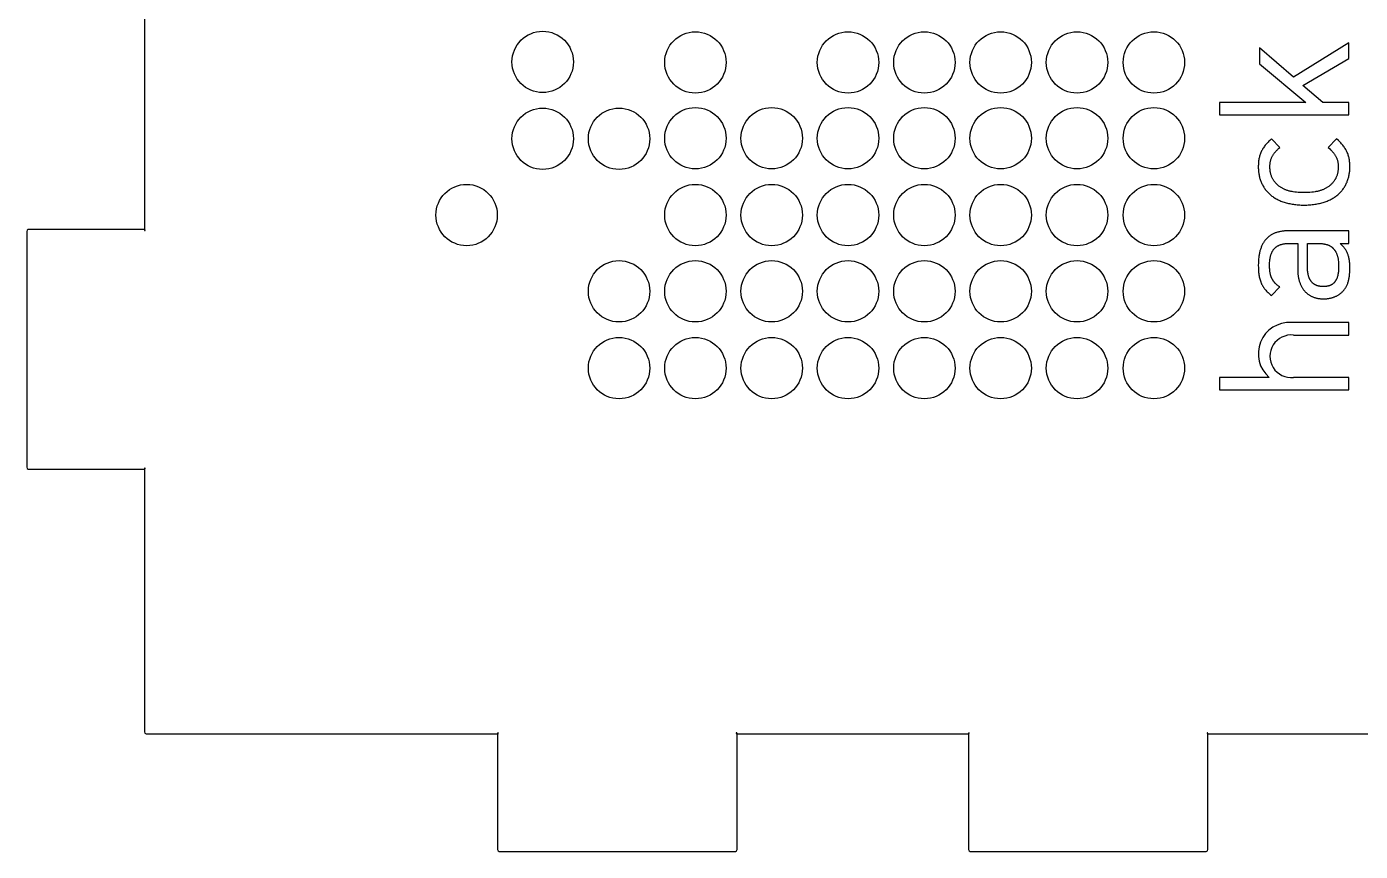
# Model space of a CAD drawing. Extents: x -34 to 366, y 525 to 825.
# Drawn here: x 188.74 to 234.06, y 637.48 to 665.52 of the extents above; entities that cross this region are included whole.
import ezdxf

# ---------------------------------------------------------------- set-up
doc = ezdxf.new("R2010")
doc.units = 0
doc.header["$MEASUREMENT"] = 0
doc.layers.add('CUT', color=30, linetype='CONTINUOUS')
doc.layers.add('ETCH', color=96, linetype='CONTINUOUS')

msp = doc.modelspace()

# ---------------------------------------------------------------- linework, layer by layer
at = {"layer": 'CUT', "color": 0}
for p, q in [((192.739, 666.478), (192.739, 658.618)), ((188.759, 658.597), (188.74, 658.56)), ((188.74, 658.56), (188.74, 658.548)), ((188.74, 658.548), (188.74, 650.548)), ((188.796, 658.618), (188.759, 658.597)), ((188.809, 658.618), (188.796, 658.618)), ((192.739, 658.618), (188.809, 658.618)), ((192.739, 658.618), (192.739, 658.611)), ((192.746, 658.618), (192.739, 658.618)), ((192.739, 658.611), (192.748, 658.589)), ((192.768, 658.608), (192.746, 658.618)), ((192.748, 658.589), (192.765, 658.592)), ((192.765, 658.592), (192.768, 658.608)), ((188.74, 650.548), (188.74, 650.536)), ((188.74, 650.536), (188.759, 650.499)), ((188.759, 650.499), (188.796, 650.478)), ((188.796, 650.478), (188.809, 650.478)), ((188.809, 650.478), (192.739, 650.478)), ((192.748, 650.508), (192.739, 650.486)), ((192.739, 650.486), (192.739, 650.478)), ((192.739, 650.478), (192.746, 650.478)), ((192.739, 650.478), (192.739, 641.548)), ((192.746, 650.478), (192.768, 650.489)), ((192.765, 650.505), (192.748, 650.508)), ((192.768, 650.489), (192.765, 650.505)), ((192.739, 641.548), (192.739, 641.536)), ((192.739, 641.536), (192.759, 641.499)), ((192.759, 641.499), (192.797, 641.478)), ((192.797, 641.478), (192.809, 641.478)), ((192.809, 641.478), (204.739, 641.478)), ((204.749, 641.509), (204.739, 641.486)), ((204.739, 641.486), (204.739, 641.478)), ((204.739, 641.478), (204.746, 641.478)), ((204.739, 641.478), (204.739, 637.548)), ((204.746, 641.478), (204.768, 641.489)), ((204.765, 641.506), (204.749, 641.509)), ((204.768, 641.489), (204.765, 641.506)), ((212.851, 641.506), (212.849, 641.489)), ((212.849, 641.489), (212.871, 641.478)), ((212.868, 641.509), (212.851, 641.506)), ((212.879, 641.486), (212.868, 641.509)), ((212.871, 641.478), (212.879, 641.478)), ((212.879, 641.478), (212.879, 641.486)), ((212.879, 637.548), (212.879, 641.478)), ((212.879, 641.478), (220.739, 641.478)), ((220.749, 641.509), (220.739, 641.486)), ((220.739, 641.486), (220.739, 641.478)), ((220.739, 641.478), (220.746, 641.478)), ((220.739, 641.478), (220.739, 637.548)), ((220.746, 641.478), (220.768, 641.489)), ((220.765, 641.506), (220.749, 641.509)), ((220.768, 641.489), (220.765, 641.506)), ((228.852, 641.506), (228.849, 641.489)), ((228.849, 641.489), (228.871, 641.478)), ((228.868, 641.509), (228.852, 641.506)), ((228.879, 641.486), (228.868, 641.509)), ((228.871, 641.478), (228.879, 641.478)), ((228.879, 641.478), (228.879, 641.486)), ((228.879, 637.548), (228.879, 641.478)), ((228.879, 641.478), (236.74, 641.478)), ((204.739, 637.548), (204.739, 637.536)), ((204.739, 637.536), (204.76, 637.498)), ((204.76, 637.498), (204.797, 637.478)), ((204.797, 637.478), (204.809, 637.478)), ((204.809, 637.478), (212.808, 637.478)), ((212.808, 637.478), (212.821, 637.478)), ((212.821, 637.478), (212.858, 637.498)), ((212.858, 637.498), (212.879, 637.536)), ((212.879, 637.536), (212.879, 637.548)), ((220.739, 637.548), (220.739, 637.536)), ((220.739, 637.536), (220.76, 637.498)), ((220.76, 637.498), (220.797, 637.478)), ((220.797, 637.478), (220.809, 637.478)), ((220.809, 637.478), (228.809, 637.478)), ((228.809, 637.478), (228.821, 637.478)), ((228.821, 637.478), (228.858, 637.498)), ((228.858, 637.498), (228.879, 637.536)), ((228.879, 637.536), (228.879, 637.548))]:
    msp.add_line(p, q, dxfattribs=at)
at = {"layer": 'ETCH'}
for p, q in [((233.664, 664.966), (231.787, 663.804)), ((233.664, 664.438), (233.664, 664.966)), ((231.787, 663.804), (230.627, 664.794)), ((230.627, 664.794), (230.627, 664.26)), ((232.108, 663.514), (233.664, 664.438)), ((230.627, 664.26), (232.207, 662.945)), ((232.787, 662.945), (232.108, 663.514)), ((232.207, 662.945), (229.269, 662.945)), ((229.269, 662.945), (229.269, 662.518)), ((233.664, 662.945), (232.787, 662.945)), ((233.664, 662.518), (233.664, 662.945)), ((229.269, 662.518), (233.664, 662.518)), ((230.979, 661.65), (230.951, 661.622)), ((231.04, 661.706), (230.979, 661.65)), ((231.324, 661.415), (231.04, 661.706)), ((233.25, 661.706), (232.96, 661.415)), ((233.311, 661.65), (233.25, 661.706)), ((233.34, 661.622), (233.311, 661.65)), ((230.653, 661.177), (230.643, 661.147)), ((230.663, 661.206), (230.653, 661.177)), ((230.675, 661.235), (230.663, 661.206)), ((230.688, 661.264), (230.675, 661.235)), ((230.702, 661.292), (230.688, 661.264)), ((230.716, 661.32), (230.702, 661.292)), ((230.732, 661.348), (230.716, 661.32)), ((230.749, 661.376), (230.732, 661.348)), ((230.767, 661.403), (230.749, 661.376)), ((230.786, 661.43), (230.767, 661.403)), ((230.806, 661.458), (230.786, 661.43)), ((230.827, 661.485), (230.806, 661.458)), ((230.849, 661.512), (230.827, 661.485)), ((230.873, 661.54), (230.849, 661.512)), ((230.898, 661.567), (230.873, 661.54)), ((230.924, 661.594), (230.898, 661.567)), ((230.951, 661.622), (230.924, 661.594)), ((231.093, 661.161), (231.106, 661.181)), ((231.106, 661.181), (231.119, 661.2)), ((231.119, 661.2), (231.134, 661.219)), ((231.134, 661.219), (231.149, 661.238)), ((231.149, 661.238), (231.165, 661.257)), ((231.165, 661.257), (231.181, 661.277)), ((231.181, 661.277), (231.199, 661.296)), ((231.199, 661.296), (231.218, 661.316)), ((231.218, 661.316), (231.237, 661.335)), ((231.237, 661.335), (231.258, 661.355)), ((231.258, 661.355), (231.279, 661.375)), ((231.279, 661.375), (231.324, 661.415)), ((232.96, 661.415), (233.006, 661.375)), ((233.006, 661.375), (233.048, 661.335)), ((233.048, 661.335), (233.067, 661.316)), ((233.067, 661.316), (233.086, 661.296)), ((233.086, 661.296), (233.104, 661.277)), ((233.104, 661.277), (233.121, 661.257)), ((233.121, 661.257), (233.137, 661.238)), ((233.137, 661.238), (233.152, 661.219)), ((233.152, 661.219), (233.167, 661.2)), ((233.167, 661.2), (233.181, 661.181)), ((233.181, 661.181), (233.194, 661.161)), ((233.367, 661.594), (233.34, 661.622)), ((233.393, 661.567), (233.367, 661.594)), ((233.418, 661.54), (233.393, 661.567)), ((233.441, 661.512), (233.418, 661.54)), ((233.464, 661.485), (233.441, 661.512)), ((233.485, 661.458), (233.464, 661.485)), ((233.505, 661.43), (233.485, 661.458)), ((233.524, 661.403), (233.505, 661.43)), ((233.542, 661.376), (233.524, 661.403)), ((233.559, 661.348), (233.542, 661.376)), ((233.574, 661.32), (233.559, 661.348)), ((233.589, 661.292), (233.574, 661.32)), ((233.603, 661.264), (233.589, 661.292)), ((233.615, 661.235), (233.603, 661.264)), ((233.627, 661.206), (233.615, 661.235)), ((233.638, 661.177), (233.627, 661.206)), ((233.648, 661.147), (233.638, 661.177)), ((230.591, 660.82), (230.59, 660.783)), ((230.59, 660.783), (230.59, 660.746)), ((230.59, 660.746), (230.59, 660.711)), ((230.593, 660.855), (230.591, 660.82)), ((230.595, 660.89), (230.593, 660.855)), ((230.598, 660.925), (230.595, 660.89)), ((230.602, 660.958), (230.598, 660.925)), ((230.607, 660.991), (230.602, 660.958)), ((230.613, 661.023), (230.607, 660.991)), ((230.619, 661.055), (230.613, 661.023)), ((230.626, 661.086), (230.619, 661.055)), ((230.634, 661.117), (230.626, 661.086)), ((230.643, 661.147), (230.634, 661.117)), ((230.985, 660.771), (230.986, 660.797)), ((230.985, 660.746), (230.985, 660.771)), ((230.985, 660.719), (230.985, 660.746)), ((230.986, 660.693), (230.985, 660.719)), ((230.986, 660.797), (230.987, 660.821)), ((230.987, 660.821), (230.989, 660.845)), ((230.989, 660.845), (230.992, 660.869)), ((230.992, 660.869), (230.995, 660.892)), ((230.995, 660.892), (230.998, 660.915)), ((230.998, 660.915), (231.002, 660.937)), ((231.002, 660.937), (231.007, 660.959)), ((231.007, 660.959), (231.013, 660.98)), ((231.013, 660.98), (231.019, 661.001)), ((231.019, 661.001), (231.026, 661.022)), ((231.026, 661.022), (231.033, 661.043)), ((231.033, 661.043), (231.041, 661.063)), ((231.041, 661.063), (231.05, 661.083)), ((231.05, 661.083), (231.06, 661.103)), ((231.06, 661.103), (231.07, 661.122)), ((231.07, 661.122), (231.081, 661.142)), ((231.081, 661.142), (231.093, 661.161)), ((233.194, 661.161), (233.206, 661.142)), ((233.206, 661.142), (233.217, 661.122)), ((233.217, 661.122), (233.228, 661.103)), ((233.228, 661.103), (233.238, 661.083)), ((233.238, 661.083), (233.247, 661.063)), ((233.247, 661.063), (233.255, 661.043)), ((233.255, 661.043), (233.263, 661.022)), ((233.263, 661.022), (233.27, 661.001)), ((233.27, 661.001), (233.277, 660.98)), ((233.277, 660.98), (233.282, 660.959)), ((233.282, 660.959), (233.287, 660.937)), ((233.287, 660.937), (233.292, 660.915)), ((233.292, 660.915), (233.296, 660.892)), ((233.296, 660.892), (233.299, 660.869)), ((233.299, 660.869), (233.301, 660.845)), ((233.301, 660.845), (233.303, 660.821)), ((233.303, 660.821), (233.305, 660.797)), ((233.305, 660.719), (233.304, 660.693)), ((233.305, 660.797), (233.305, 660.771)), ((233.305, 660.771), (233.306, 660.746)), ((233.306, 660.746), (233.305, 660.719)), ((233.657, 661.117), (233.648, 661.147)), ((233.665, 661.086), (233.657, 661.117)), ((233.672, 661.055), (233.665, 661.086)), ((233.678, 661.023), (233.672, 661.055)), ((233.684, 660.991), (233.678, 661.023)), ((233.688, 660.958), (233.684, 660.991)), ((233.692, 660.925), (233.688, 660.958)), ((233.695, 660.89), (233.692, 660.925)), ((233.698, 660.855), (233.695, 660.89)), ((233.699, 660.82), (233.698, 660.855)), ((233.7, 660.783), (233.699, 660.82)), ((233.701, 660.746), (233.7, 660.783)), ((233.7, 660.711), (233.701, 660.746)), ((230.59, 660.711), (230.591, 660.677)), ((230.591, 660.677), (230.593, 660.644)), ((230.593, 660.644), (230.596, 660.61)), ((230.596, 660.61), (230.599, 660.577)), ((230.599, 660.577), (230.604, 660.544)), ((230.604, 660.544), (230.608, 660.511)), ((230.608, 660.511), (230.614, 660.479)), ((230.614, 660.479), (230.621, 660.447)), ((230.621, 660.447), (230.628, 660.416)), ((230.628, 660.416), (230.636, 660.384)), ((230.636, 660.384), (230.645, 660.354)), ((230.645, 660.354), (230.654, 660.323)), ((230.654, 660.323), (230.664, 660.293)), ((230.664, 660.293), (230.675, 660.263)), ((230.988, 660.667), (230.986, 660.693)), ((230.99, 660.641), (230.988, 660.667)), ((230.993, 660.616), (230.99, 660.641)), ((230.997, 660.591), (230.993, 660.616)), ((231.002, 660.566), (230.997, 660.591)), ((231.007, 660.542), (231.002, 660.566)), ((231.013, 660.518), (231.007, 660.542)), ((231.019, 660.494), (231.013, 660.518)), ((231.026, 660.471), (231.019, 660.494)), ((231.034, 660.448), (231.026, 660.471)), ((231.043, 660.425), (231.034, 660.448)), ((231.052, 660.402), (231.043, 660.425)), ((231.062, 660.381), (231.052, 660.402)), ((231.072, 660.359), (231.062, 660.381)), ((231.083, 660.338), (231.072, 660.359)), ((231.095, 660.317), (231.083, 660.338)), ((231.108, 660.297), (231.095, 660.317)), ((231.121, 660.277), (231.108, 660.297)), ((231.135, 660.257), (231.121, 660.277)), ((233.17, 660.277), (233.156, 660.257)), ((233.183, 660.297), (233.17, 660.277)), ((233.196, 660.317), (233.183, 660.297)), ((233.207, 660.338), (233.196, 660.317)), ((233.219, 660.359), (233.207, 660.338)), ((233.229, 660.381), (233.219, 660.359)), ((233.239, 660.402), (233.229, 660.381)), ((233.248, 660.425), (233.239, 660.402)), ((233.257, 660.448), (233.248, 660.425)), ((233.264, 660.471), (233.257, 660.448)), ((233.272, 660.494), (233.264, 660.471)), ((233.278, 660.518), (233.272, 660.494)), ((233.284, 660.542), (233.278, 660.518)), ((233.289, 660.566), (233.284, 660.542)), ((233.293, 660.591), (233.289, 660.566)), ((233.297, 660.616), (233.293, 660.591)), ((233.3, 660.641), (233.297, 660.616)), ((233.303, 660.667), (233.3, 660.641)), ((233.304, 660.693), (233.303, 660.667)), ((233.615, 660.263), (233.626, 660.293)), ((233.626, 660.293), (233.637, 660.323)), ((233.637, 660.323), (233.646, 660.354)), ((233.646, 660.354), (233.655, 660.384)), ((233.655, 660.384), (233.663, 660.416)), ((233.663, 660.416), (233.67, 660.447)), ((233.67, 660.447), (233.677, 660.479)), ((233.677, 660.479), (233.682, 660.511)), ((233.682, 660.511), (233.687, 660.544)), ((233.687, 660.544), (233.691, 660.577)), ((233.691, 660.577), (233.695, 660.61)), ((233.695, 660.61), (233.697, 660.644)), ((233.697, 660.644), (233.699, 660.677)), ((233.699, 660.677), (233.7, 660.711)), ((230.675, 660.263), (230.687, 660.234)), ((230.687, 660.234), (230.7, 660.205)), ((230.7, 660.205), (230.713, 660.176)), ((230.713, 660.176), (230.727, 660.148)), ((230.727, 660.148), (230.742, 660.12)), ((230.742, 660.12), (230.757, 660.093)), ((230.757, 660.093), (230.774, 660.066)), ((230.774, 660.066), (230.791, 660.04)), ((230.791, 660.04), (230.809, 660.014)), ((230.809, 660.014), (230.827, 659.988)), ((230.827, 659.988), (230.847, 659.963)), ((230.847, 659.963), (230.867, 659.939)), ((230.867, 659.939), (230.888, 659.915)), ((230.888, 659.915), (230.909, 659.891)), ((230.909, 659.891), (230.932, 659.868)), ((230.932, 659.868), (230.955, 659.846)), ((230.955, 659.846), (230.979, 659.824)), ((230.979, 659.824), (231.003, 659.803)), ((231.149, 660.238), (231.135, 660.257)), ((231.164, 660.219), (231.149, 660.238)), ((231.18, 660.201), (231.164, 660.219)), ((231.197, 660.183), (231.18, 660.201)), ((231.214, 660.165), (231.197, 660.183)), ((231.232, 660.148), (231.214, 660.165)), ((231.25, 660.132), (231.232, 660.148)), ((231.269, 660.116), (231.25, 660.132)), ((231.289, 660.1), (231.269, 660.116)), ((231.309, 660.085), (231.289, 660.1)), ((231.331, 660.07), (231.309, 660.085)), ((231.349, 660.057), (231.331, 660.07)), ((231.368, 660.045), (231.349, 660.057)), ((231.387, 660.034), (231.368, 660.045)), ((231.407, 660.023), (231.387, 660.034)), ((231.426, 660.012), (231.407, 660.023)), ((231.446, 660.002), (231.426, 660.012)), ((231.467, 659.992), (231.446, 660.002)), ((231.487, 659.983), (231.467, 659.992)), ((231.508, 659.974), (231.487, 659.983)), ((231.53, 659.966), (231.508, 659.974)), ((231.552, 659.958), (231.53, 659.966)), ((231.574, 659.95), (231.552, 659.958)), ((231.597, 659.943), (231.574, 659.95)), ((231.62, 659.936), (231.597, 659.943)), ((231.644, 659.93), (231.62, 659.936)), ((231.669, 659.924), (231.644, 659.93)), ((231.693, 659.919), (231.669, 659.924)), ((231.719, 659.913), (231.693, 659.919)), ((231.745, 659.909), (231.719, 659.913)), ((231.771, 659.904), (231.745, 659.909)), ((231.827, 659.897), (231.771, 659.904)), ((231.884, 659.891), (231.827, 659.897)), ((231.945, 659.886), (231.884, 659.891)), ((232.009, 659.883), (231.945, 659.886)), ((232.075, 659.881), (232.009, 659.883)), ((232.145, 659.88), (232.075, 659.881)), ((232.215, 659.881), (232.145, 659.88)), ((232.282, 659.883), (232.215, 659.881)), ((232.346, 659.886), (232.282, 659.883)), ((232.406, 659.891), (232.346, 659.886)), ((232.464, 659.897), (232.406, 659.891)), ((232.519, 659.904), (232.464, 659.897)), ((232.546, 659.909), (232.519, 659.904)), ((232.572, 659.913), (232.546, 659.909)), ((232.597, 659.919), (232.572, 659.913)), ((232.622, 659.924), (232.597, 659.919)), ((232.646, 659.93), (232.622, 659.924)), ((232.67, 659.936), (232.646, 659.93)), ((232.694, 659.943), (232.67, 659.936)), ((232.716, 659.95), (232.694, 659.943)), ((232.739, 659.958), (232.716, 659.95)), ((232.761, 659.966), (232.739, 659.958)), ((232.782, 659.974), (232.761, 659.966)), ((232.803, 659.983), (232.782, 659.974)), ((232.824, 659.992), (232.803, 659.983)), ((232.844, 660.002), (232.824, 659.992)), ((232.864, 660.012), (232.844, 660.002)), ((232.884, 660.023), (232.864, 660.012)), ((232.903, 660.034), (232.884, 660.023)), ((232.923, 660.045), (232.903, 660.034)), ((232.941, 660.057), (232.923, 660.045)), ((232.96, 660.07), (232.941, 660.057)), ((232.981, 660.085), (232.96, 660.07)), ((233.002, 660.1), (232.981, 660.085)), ((233.021, 660.116), (233.002, 660.1)), ((233.041, 660.132), (233.021, 660.116)), ((233.059, 660.148), (233.041, 660.132)), ((233.077, 660.165), (233.059, 660.148)), ((233.094, 660.183), (233.077, 660.165)), ((233.11, 660.201), (233.094, 660.183)), ((233.126, 660.219), (233.11, 660.201)), ((233.141, 660.238), (233.126, 660.219)), ((233.156, 660.257), (233.141, 660.238)), ((233.287, 659.803), (233.312, 659.824)), ((233.312, 659.824), (233.336, 659.846)), ((233.336, 659.846), (233.359, 659.868)), ((233.359, 659.868), (233.381, 659.891)), ((233.381, 659.891), (233.403, 659.915)), ((233.403, 659.915), (233.424, 659.939)), ((233.424, 659.939), (233.444, 659.963)), ((233.444, 659.963), (233.463, 659.988)), ((233.463, 659.988), (233.482, 660.014)), ((233.482, 660.014), (233.5, 660.04)), ((233.5, 660.04), (233.517, 660.066)), ((233.517, 660.066), (233.533, 660.093)), ((233.533, 660.093), (233.549, 660.12)), ((233.549, 660.12), (233.564, 660.148)), ((233.564, 660.148), (233.578, 660.176)), ((233.578, 660.176), (233.591, 660.205)), ((233.591, 660.205), (233.604, 660.234)), ((233.604, 660.234), (233.615, 660.263)), ((231.003, 659.803), (231.029, 659.782)), ((231.029, 659.782), (231.055, 659.761)), ((231.055, 659.761), (231.082, 659.742)), ((231.082, 659.742), (231.11, 659.723)), ((231.11, 659.723), (231.138, 659.704)), ((231.138, 659.704), (231.167, 659.686)), ((231.167, 659.686), (231.197, 659.669)), ((231.197, 659.669), (231.228, 659.652)), ((231.228, 659.652), (231.26, 659.636)), ((231.26, 659.636), (231.292, 659.62)), ((231.292, 659.62), (231.325, 659.605)), ((231.325, 659.605), (231.359, 659.591)), ((231.359, 659.591), (231.393, 659.577)), ((231.393, 659.577), (231.429, 659.564)), ((231.429, 659.564), (231.465, 659.552)), ((231.465, 659.552), (231.502, 659.541)), ((231.502, 659.541), (231.539, 659.53)), ((231.539, 659.53), (231.578, 659.519)), ((231.578, 659.519), (231.617, 659.51)), ((231.617, 659.51), (231.657, 659.501)), ((231.657, 659.501), (231.697, 659.493)), ((231.697, 659.493), (231.739, 659.486)), ((231.739, 659.486), (231.781, 659.479)), ((231.781, 659.479), (231.824, 659.473)), ((231.824, 659.473), (231.867, 659.468)), ((231.867, 659.468), (231.912, 659.464)), ((231.912, 659.464), (231.957, 659.46)), ((231.957, 659.46), (232.003, 659.457)), ((232.003, 659.457), (232.05, 659.455)), ((232.05, 659.455), (232.145, 659.454)), ((232.145, 659.454), (232.241, 659.455)), ((232.241, 659.455), (232.288, 659.457)), ((232.288, 659.457), (232.334, 659.46)), ((232.334, 659.46), (232.379, 659.464)), ((232.379, 659.464), (232.423, 659.468)), ((232.423, 659.468), (232.467, 659.473)), ((232.467, 659.473), (232.51, 659.479)), ((232.51, 659.479), (232.552, 659.486)), ((232.552, 659.486), (232.593, 659.493)), ((232.593, 659.493), (232.634, 659.501)), ((232.634, 659.501), (232.674, 659.51)), ((232.674, 659.51), (232.713, 659.519)), ((232.713, 659.519), (232.751, 659.53)), ((232.751, 659.53), (232.789, 659.541)), ((232.789, 659.541), (232.826, 659.552)), ((232.826, 659.552), (232.862, 659.564)), ((232.862, 659.564), (232.897, 659.577)), ((232.897, 659.577), (232.932, 659.591)), ((232.932, 659.591), (232.966, 659.605)), ((232.966, 659.605), (232.999, 659.62)), ((232.999, 659.62), (233.031, 659.636)), ((233.031, 659.636), (233.062, 659.652)), ((233.062, 659.652), (233.093, 659.669)), ((233.093, 659.669), (233.123, 659.686)), ((233.123, 659.686), (233.152, 659.704)), ((233.152, 659.704), (233.181, 659.723)), ((233.181, 659.723), (233.209, 659.742)), ((233.209, 659.742), (233.236, 659.761)), ((233.236, 659.761), (233.262, 659.782)), ((233.262, 659.782), (233.287, 659.803)), ((231.053, 658.452), (231.032, 658.439)), ((231.075, 658.463), (231.053, 658.452)), ((231.097, 658.474), (231.075, 658.463)), ((231.119, 658.485), (231.097, 658.474)), ((231.142, 658.495), (231.119, 658.485)), ((231.165, 658.504), (231.142, 658.495)), ((231.189, 658.513), (231.165, 658.504)), ((231.213, 658.521), (231.189, 658.513)), ((231.238, 658.529), (231.213, 658.521)), ((231.263, 658.536), (231.238, 658.529)), ((231.289, 658.542), (231.263, 658.536)), ((231.315, 658.548), (231.289, 658.542)), ((231.342, 658.554), (231.315, 658.548)), ((231.369, 658.558), (231.342, 658.554)), ((231.397, 658.563), (231.369, 658.558)), ((231.425, 658.566), (231.397, 658.563)), ((231.453, 658.569), (231.425, 658.566)), ((231.482, 658.572), (231.453, 658.569)), ((231.511, 658.574), (231.482, 658.572)), ((231.541, 658.575), (231.511, 658.574)), ((231.571, 658.576), (231.541, 658.575)), ((231.602, 658.576), (231.571, 658.576)), ((233.664, 658.576), (231.602, 658.576)), ((233.664, 658.15), (233.664, 658.576)), ((230.682, 658.001), (230.672, 657.975)), ((230.692, 658.026), (230.682, 658.001)), ((230.702, 658.051), (230.692, 658.026)), ((230.713, 658.075), (230.702, 658.051)), ((230.724, 658.099), (230.713, 658.075)), ((230.736, 658.122), (230.724, 658.099)), ((230.748, 658.145), (230.736, 658.122)), ((230.761, 658.166), (230.748, 658.145)), ((230.774, 658.188), (230.761, 658.166)), ((230.788, 658.209), (230.774, 658.188)), ((230.803, 658.229), (230.788, 658.209)), ((230.817, 658.248), (230.803, 658.229)), ((230.833, 658.267), (230.817, 658.248)), ((230.848, 658.286), (230.833, 658.267)), ((230.865, 658.304), (230.848, 658.286)), ((230.881, 658.321), (230.865, 658.304)), ((230.898, 658.338), (230.881, 658.321)), ((230.916, 658.354), (230.898, 658.338)), ((230.934, 658.37), (230.916, 658.354)), ((230.953, 658.385), (230.934, 658.37)), ((230.972, 658.399), (230.953, 658.385)), ((230.992, 658.413), (230.972, 658.399)), ((231.012, 658.427), (230.992, 658.413)), ((231.032, 658.439), (231.012, 658.427)), ((231.161, 657.998), (231.172, 658.008)), ((231.172, 658.008), (231.183, 658.018)), ((231.183, 658.018), (231.195, 658.028)), ((231.195, 658.028), (231.208, 658.037)), ((231.208, 658.037), (231.22, 658.046)), ((231.22, 658.046), (231.233, 658.054)), ((231.233, 658.054), (231.246, 658.062)), ((231.246, 658.062), (231.26, 658.07)), ((231.26, 658.07), (231.273, 658.077)), ((231.273, 658.077), (231.288, 658.084)), ((231.288, 658.084), (231.302, 658.09)), ((231.302, 658.09), (231.317, 658.097)), ((231.317, 658.097), (231.332, 658.102)), ((231.332, 658.102), (231.348, 658.108)), ((231.348, 658.108), (231.363, 658.113)), ((231.363, 658.113), (231.379, 658.118)), ((231.379, 658.118), (231.396, 658.122)), ((231.396, 658.122), (231.413, 658.126)), ((231.413, 658.126), (231.43, 658.13)), ((231.43, 658.13), (231.447, 658.134)), ((231.447, 658.134), (231.465, 658.137)), ((231.465, 658.137), (231.483, 658.139)), ((231.483, 658.139), (231.501, 658.142)), ((231.501, 658.142), (231.52, 658.144)), ((231.52, 658.144), (231.539, 658.146)), ((231.539, 658.146), (231.558, 658.147)), ((231.558, 658.147), (231.598, 658.149)), ((231.598, 658.149), (231.639, 658.15)), ((231.639, 658.15), (231.929, 658.15)), ((231.929, 658.15), (231.929, 657.272)), ((232.263, 658.15), (232.59, 658.15)), ((232.263, 657.332), (232.263, 658.15)), ((232.59, 658.15), (232.636, 658.149)), ((232.636, 658.149), (232.681, 658.147)), ((232.681, 658.147), (232.724, 658.145)), ((232.724, 658.145), (232.765, 658.141)), ((232.765, 658.141), (232.784, 658.138)), ((232.784, 658.138), (232.804, 658.136)), ((232.804, 658.136), (232.823, 658.133)), ((232.823, 658.133), (232.841, 658.129)), ((232.841, 658.129), (232.859, 658.126)), ((232.859, 658.126), (232.876, 658.122)), ((232.876, 658.122), (232.893, 658.118)), ((232.893, 658.118), (232.91, 658.113)), ((232.91, 658.113), (232.926, 658.109)), ((232.926, 658.109), (232.942, 658.104)), ((232.942, 658.104), (232.957, 658.098)), ((232.957, 658.098), (232.972, 658.093)), ((232.972, 658.093), (232.986, 658.087)), ((232.986, 658.087), (233, 658.08)), ((233, 658.08), (233.013, 658.074)), ((233.013, 658.074), (233.026, 658.067)), ((233.026, 658.067), (233.039, 658.06)), ((233.039, 658.06), (233.051, 658.053)), ((233.051, 658.053), (233.057, 658.049)), ((233.057, 658.049), (233.063, 658.045)), ((233.063, 658.045), (233.068, 658.041)), ((233.068, 658.041), (233.074, 658.037)), ((233.074, 658.037), (233.079, 658.033)), ((233.079, 658.033), (233.085, 658.028)), ((233.085, 658.028), (233.09, 658.024)), ((233.09, 658.024), (233.095, 658.02)), ((233.095, 658.02), (233.1, 658.015)), ((233.1, 658.015), (233.105, 658.011)), ((233.105, 658.011), (233.11, 658.006)), ((233.11, 658.006), (233.114, 658.001)), ((233.114, 658.001), (233.131, 657.984)), ((233.396, 658.127), (233.374, 658.15)), ((233.374, 658.15), (233.664, 658.15)), ((233.418, 658.105), (233.396, 658.127)), ((233.439, 658.083), (233.418, 658.105)), ((233.459, 658.061), (233.439, 658.083)), ((233.478, 658.039), (233.459, 658.061)), ((233.496, 658.017), (233.478, 658.039)), ((233.513, 657.995), (233.496, 658.017)), ((230.594, 657.551), (230.591, 657.481)), ((230.599, 657.618), (230.594, 657.551)), ((230.606, 657.684), (230.599, 657.618)), ((230.611, 657.715), (230.606, 657.684)), ((230.615, 657.746), (230.611, 657.715)), ((230.621, 657.777), (230.615, 657.746)), ((230.627, 657.807), (230.621, 657.777)), ((230.633, 657.836), (230.627, 657.807)), ((230.64, 657.865), (230.633, 657.836)), ((230.647, 657.894), (230.64, 657.865)), ((230.655, 657.921), (230.647, 657.894)), ((230.664, 657.948), (230.655, 657.921)), ((230.672, 657.975), (230.664, 657.948)), ((230.978, 657.544), (230.983, 657.588)), ((230.983, 657.588), (230.986, 657.609)), ((230.986, 657.609), (230.989, 657.63)), ((230.989, 657.63), (230.992, 657.65)), ((230.992, 657.65), (230.996, 657.67)), ((230.996, 657.67), (231, 657.689)), ((231, 657.689), (231.004, 657.708)), ((231.004, 657.708), (231.009, 657.727)), ((231.009, 657.727), (231.014, 657.745)), ((231.014, 657.745), (231.02, 657.762)), ((231.02, 657.762), (231.025, 657.779)), ((231.025, 657.779), (231.031, 657.796)), ((231.031, 657.796), (231.038, 657.812)), ((231.038, 657.812), (231.044, 657.828)), ((231.044, 657.828), (231.051, 657.844)), ((231.051, 657.844), (231.059, 657.859)), ((231.059, 657.859), (231.066, 657.874)), ((231.066, 657.874), (231.074, 657.888)), ((231.074, 657.888), (231.083, 657.902)), ((231.083, 657.902), (231.091, 657.915)), ((231.091, 657.915), (231.1, 657.928)), ((231.1, 657.928), (231.109, 657.941)), ((231.109, 657.941), (231.119, 657.953)), ((231.119, 657.953), (231.129, 657.965)), ((231.129, 657.965), (231.139, 657.976)), ((231.139, 657.976), (231.15, 657.987)), ((231.15, 657.987), (231.161, 657.998)), ((233.131, 657.984), (233.139, 657.975)), ((233.139, 657.975), (233.147, 657.967)), ((233.147, 657.967), (233.155, 657.958)), ((233.155, 657.958), (233.162, 657.949)), ((233.162, 657.949), (233.169, 657.94)), ((233.169, 657.94), (233.176, 657.931)), ((233.176, 657.931), (233.183, 657.922)), ((233.183, 657.922), (233.19, 657.913)), ((233.19, 657.913), (233.196, 657.904)), ((233.196, 657.904), (233.202, 657.894)), ((233.202, 657.894), (233.208, 657.885)), ((233.208, 657.885), (233.214, 657.876)), ((233.214, 657.876), (233.219, 657.866)), ((233.219, 657.866), (233.224, 657.857)), ((233.224, 657.857), (233.229, 657.848)), ((233.229, 657.848), (233.234, 657.838)), ((233.234, 657.838), (233.244, 657.819)), ((233.244, 657.819), (233.252, 657.8)), ((233.252, 657.8), (233.26, 657.78)), ((233.26, 657.78), (233.268, 657.76)), ((233.268, 657.76), (233.274, 657.74)), ((233.274, 657.74), (233.28, 657.72)), ((233.28, 657.72), (233.286, 657.7)), ((233.286, 657.7), (233.291, 657.679)), ((233.291, 657.679), (233.295, 657.659)), ((233.295, 657.659), (233.299, 657.638)), ((233.299, 657.638), (233.302, 657.617)), ((233.302, 657.617), (233.306, 657.595)), ((233.306, 657.595), (233.308, 657.574)), ((233.308, 657.574), (233.312, 657.531)), ((233.529, 657.973), (233.513, 657.995)), ((233.544, 657.951), (233.529, 657.973)), ((233.559, 657.928), (233.544, 657.951)), ((233.573, 657.905), (233.559, 657.928)), ((233.586, 657.882), (233.573, 657.905)), ((233.598, 657.859), (233.586, 657.882)), ((233.609, 657.835), (233.598, 657.859)), ((233.62, 657.811), (233.609, 657.835)), ((233.63, 657.787), (233.62, 657.811)), ((233.639, 657.762), (233.63, 657.787)), ((233.648, 657.736), (233.639, 657.762)), ((233.655, 657.71), (233.648, 657.736)), ((233.662, 657.684), (233.655, 657.71)), ((233.669, 657.657), (233.662, 657.684)), ((233.675, 657.629), (233.669, 657.657)), ((233.68, 657.6), (233.675, 657.629)), ((233.684, 657.571), (233.68, 657.6)), ((233.688, 657.541), (233.684, 657.571)), ((230.591, 657.481), (230.59, 657.409)), ((230.59, 657.409), (230.591, 657.322)), ((230.591, 657.322), (230.595, 657.239)), ((230.595, 657.239), (230.598, 657.199)), ((230.598, 657.199), (230.601, 657.16)), ((230.601, 657.16), (230.606, 657.122)), ((230.606, 657.122), (230.611, 657.084)), ((230.973, 657.452), (230.975, 657.499)), ((230.973, 657.403), (230.973, 657.452)), ((230.974, 657.335), (230.973, 657.403)), ((230.975, 657.302), (230.974, 657.335)), ((230.975, 657.499), (230.978, 657.544)), ((230.977, 657.271), (230.975, 657.302)), ((230.98, 657.241), (230.977, 657.271)), ((230.983, 657.211), (230.98, 657.241)), ((230.987, 657.182), (230.983, 657.211)), ((230.991, 657.155), (230.987, 657.182)), ((230.996, 657.128), (230.991, 657.155)), ((231.002, 657.102), (230.996, 657.128)), ((231.008, 657.076), (231.002, 657.102)), ((231.929, 657.272), (231.93, 657.212)), ((231.93, 657.212), (231.932, 657.183)), ((231.932, 657.183), (231.933, 657.154)), ((231.933, 657.154), (231.936, 657.125)), ((231.936, 657.125), (231.938, 657.097)), ((231.938, 657.097), (231.942, 657.069)), ((232.263, 657.291), (232.263, 657.332)), ((232.265, 657.252), (232.263, 657.291)), ((232.267, 657.214), (232.265, 657.252)), ((232.271, 657.178), (232.267, 657.214)), ((232.276, 657.143), (232.271, 657.178)), ((232.279, 657.125), (232.276, 657.143)), ((232.282, 657.109), (232.279, 657.125)), ((232.285, 657.092), (232.282, 657.109)), ((232.289, 657.076), (232.285, 657.092)), ((233.297, 657.099), (233.294, 657.082)), ((233.3, 657.116), (233.297, 657.099)), ((233.306, 657.151), (233.3, 657.116)), ((233.31, 657.188), (233.306, 657.151)), ((233.314, 657.226), (233.31, 657.188)), ((233.312, 657.531), (233.315, 657.486)), ((233.316, 657.266), (233.314, 657.226)), ((233.315, 657.486), (233.317, 657.441)), ((233.318, 657.307), (233.316, 657.266)), ((233.317, 657.441), (233.318, 657.349)), ((233.318, 657.349), (233.318, 657.307)), ((233.692, 657.511), (233.688, 657.541)), ((233.689, 657.066), (233.692, 657.098)), ((233.695, 657.479), (233.692, 657.511)), ((233.692, 657.098), (233.697, 657.164)), ((233.697, 657.447), (233.695, 657.479)), ((233.7, 657.379), (233.697, 657.447)), ((233.697, 657.164), (233.7, 657.234)), ((233.701, 657.308), (233.7, 657.379)), ((233.7, 657.234), (233.701, 657.308)), ((230.611, 657.084), (230.617, 657.048)), ((230.617, 657.048), (230.624, 657.012)), ((230.624, 657.012), (230.631, 656.977)), ((230.631, 656.977), (230.64, 656.943)), ((230.64, 656.943), (230.649, 656.909)), ((230.649, 656.909), (230.66, 656.877)), ((230.66, 656.877), (230.671, 656.844)), ((230.671, 656.844), (230.677, 656.829)), ((230.677, 656.829), (230.683, 656.813)), ((230.683, 656.813), (230.69, 656.798)), ((230.69, 656.798), (230.697, 656.782)), ((230.697, 656.782), (230.704, 656.767)), ((230.704, 656.767), (230.711, 656.752)), ((230.711, 656.752), (230.719, 656.737)), ((230.719, 656.737), (230.727, 656.722)), ((230.727, 656.722), (230.735, 656.708)), ((230.735, 656.708), (230.743, 656.693)), ((230.743, 656.693), (230.752, 656.679)), ((230.752, 656.679), (230.761, 656.665)), ((230.761, 656.665), (230.77, 656.651)), ((230.77, 656.651), (230.78, 656.637)), ((231.015, 657.051), (231.008, 657.076)), ((231.019, 657.039), (231.015, 657.051)), ((231.023, 657.028), (231.019, 657.039)), ((231.027, 657.016), (231.023, 657.028)), ((231.031, 657.004), (231.027, 657.016)), ((231.036, 656.993), (231.031, 657.004)), ((231.041, 656.982), (231.036, 656.993)), ((231.04, 656.377), (231.318, 656.668)), ((231.045, 656.971), (231.041, 656.982)), ((231.05, 656.96), (231.045, 656.971)), ((231.056, 656.949), (231.05, 656.96)), ((231.061, 656.938), (231.056, 656.949)), ((231.067, 656.928), (231.061, 656.938)), ((231.073, 656.918), (231.067, 656.928)), ((231.079, 656.907), (231.073, 656.918)), ((231.085, 656.897), (231.079, 656.907)), ((231.091, 656.887), (231.085, 656.897)), ((231.098, 656.877), (231.091, 656.887)), ((231.104, 656.868), (231.098, 656.877)), ((231.111, 656.858), (231.104, 656.868)), ((231.119, 656.849), (231.111, 656.858)), ((231.126, 656.839), (231.119, 656.849)), ((231.133, 656.83), (231.126, 656.839)), ((231.141, 656.821), (231.133, 656.83)), ((231.149, 656.812), (231.141, 656.821)), ((231.157, 656.803), (231.149, 656.812)), ((231.174, 656.785), (231.157, 656.803)), ((231.192, 656.767), (231.174, 656.785)), ((231.211, 656.75), (231.192, 656.767)), ((231.231, 656.733), (231.211, 656.75)), ((231.251, 656.717), (231.231, 656.733)), ((231.273, 656.7), (231.251, 656.717)), ((231.295, 656.684), (231.273, 656.7)), ((231.318, 656.668), (231.295, 656.684)), ((231.942, 657.069), (231.945, 657.042)), ((231.945, 657.042), (231.949, 657.015)), ((231.949, 657.015), (231.954, 656.989)), ((231.954, 656.989), (231.959, 656.963)), ((231.959, 656.963), (231.965, 656.937)), ((231.965, 656.937), (231.971, 656.912)), ((231.971, 656.912), (231.977, 656.888)), ((231.977, 656.888), (231.984, 656.864)), ((231.984, 656.864), (231.992, 656.84)), ((231.992, 656.84), (231.999, 656.817)), ((231.999, 656.817), (232.008, 656.794)), ((232.008, 656.794), (232.017, 656.772)), ((232.017, 656.772), (232.026, 656.75)), ((232.026, 656.75), (232.035, 656.728)), ((232.035, 656.728), (232.045, 656.708)), ((232.045, 656.708), (232.056, 656.687)), ((232.056, 656.687), (232.067, 656.667)), ((232.067, 656.667), (232.078, 656.648)), ((232.078, 656.648), (232.09, 656.629)), ((232.293, 657.06), (232.289, 657.076)), ((232.297, 657.045), (232.293, 657.06)), ((232.301, 657.03), (232.297, 657.045)), ((232.306, 657.015), (232.301, 657.03)), ((232.311, 657), (232.306, 657.015)), ((232.316, 656.986), (232.311, 657)), ((232.322, 656.972), (232.316, 656.986)), ((232.328, 656.959), (232.322, 656.972)), ((232.334, 656.946), (232.328, 656.959)), ((232.34, 656.933), (232.334, 656.946)), ((232.346, 656.92), (232.34, 656.933)), ((232.353, 656.908), (232.346, 656.92)), ((232.36, 656.896), (232.353, 656.908)), ((232.367, 656.884), (232.36, 656.896)), ((232.375, 656.873), (232.367, 656.884)), ((232.383, 656.862), (232.375, 656.873)), ((232.391, 656.852), (232.383, 656.862)), ((232.399, 656.841), (232.391, 656.852)), ((232.408, 656.831), (232.399, 656.841)), ((232.417, 656.822), (232.408, 656.831)), ((232.426, 656.812), (232.417, 656.822)), ((232.435, 656.803), (232.426, 656.812)), ((232.445, 656.795), (232.435, 656.803)), ((232.455, 656.786), (232.445, 656.795)), ((232.465, 656.778), (232.455, 656.786)), ((232.475, 656.77), (232.465, 656.778)), ((232.486, 656.763), (232.475, 656.77)), ((232.497, 656.756), (232.486, 656.763)), ((232.508, 656.749), (232.497, 656.756)), ((232.519, 656.743), (232.508, 656.749)), ((232.531, 656.736), (232.519, 656.743)), ((232.543, 656.731), (232.531, 656.736)), ((232.555, 656.725), (232.543, 656.731)), ((232.567, 656.72), (232.555, 656.725)), ((232.58, 656.715), (232.567, 656.72)), ((232.593, 656.71), (232.58, 656.715)), ((232.606, 656.706), (232.593, 656.71)), ((232.619, 656.702), (232.606, 656.706)), ((232.633, 656.699), (232.619, 656.702)), ((232.647, 656.695), (232.633, 656.699)), ((232.661, 656.692), (232.647, 656.695)), ((232.676, 656.69), (232.661, 656.692)), ((232.69, 656.687), (232.676, 656.69)), ((232.705, 656.685), (232.69, 656.687)), ((232.72, 656.684), (232.705, 656.685)), ((232.736, 656.682), (232.72, 656.684)), ((232.751, 656.681), (232.736, 656.682)), ((232.767, 656.68), (232.751, 656.681)), ((232.783, 656.68), (232.767, 656.68)), ((232.8, 656.68), (232.783, 656.68)), ((232.816, 656.68), (232.8, 656.68)), ((232.832, 656.68), (232.816, 656.68)), ((232.848, 656.681), (232.832, 656.68)), ((232.863, 656.682), (232.848, 656.681)), ((232.879, 656.684), (232.863, 656.682)), ((232.894, 656.685), (232.879, 656.684)), ((232.908, 656.687), (232.894, 656.685)), ((232.923, 656.69), (232.908, 656.687)), ((232.937, 656.692), (232.923, 656.69)), ((232.951, 656.695), (232.937, 656.692)), ((232.965, 656.698), (232.951, 656.695)), ((232.978, 656.702), (232.965, 656.698)), ((232.991, 656.706), (232.978, 656.702)), ((233.004, 656.71), (232.991, 656.706)), ((233.017, 656.714), (233.004, 656.71)), ((233.029, 656.719), (233.017, 656.714)), ((233.041, 656.724), (233.029, 656.719)), ((233.053, 656.73), (233.041, 656.724)), ((233.065, 656.736), (233.053, 656.73)), ((233.076, 656.742), (233.065, 656.736)), ((233.087, 656.748), (233.076, 656.742)), ((233.098, 656.755), (233.087, 656.748)), ((233.108, 656.762), (233.098, 656.755)), ((233.118, 656.77), (233.108, 656.762)), ((233.128, 656.777), (233.118, 656.77)), ((233.138, 656.786), (233.128, 656.777)), ((233.147, 656.794), (233.138, 656.786)), ((233.157, 656.803), (233.147, 656.794)), ((233.166, 656.812), (233.157, 656.803)), ((233.174, 656.821), (233.166, 656.812)), ((233.183, 656.831), (233.174, 656.821)), ((233.191, 656.841), (233.183, 656.831)), ((233.199, 656.852), (233.191, 656.841)), ((233.206, 656.862), (233.199, 656.852)), ((233.214, 656.874), (233.206, 656.862)), ((233.221, 656.885), (233.214, 656.874)), ((233.228, 656.897), (233.221, 656.885)), ((233.234, 656.909), (233.228, 656.897)), ((233.241, 656.922), (233.234, 656.909)), ((233.247, 656.934), (233.241, 656.922)), ((233.253, 656.948), (233.247, 656.934)), ((233.258, 656.961), (233.253, 656.948)), ((233.264, 656.975), (233.258, 656.961)), ((233.269, 656.989), (233.264, 656.975)), ((233.274, 657.004), (233.269, 656.989)), ((233.278, 657.019), (233.274, 657.004)), ((233.282, 657.034), (233.278, 657.019)), ((233.287, 657.05), (233.282, 657.034)), ((233.29, 657.066), (233.287, 657.05)), ((233.294, 657.082), (233.29, 657.066)), ((233.55, 656.634), (233.563, 656.654)), ((233.563, 656.654), (233.575, 656.675)), ((233.575, 656.675), (233.587, 656.697)), ((233.587, 656.697), (233.598, 656.719)), ((233.598, 656.719), (233.608, 656.742)), ((233.608, 656.742), (233.618, 656.765)), ((233.618, 656.765), (233.627, 656.789)), ((233.627, 656.789), (233.636, 656.814)), ((233.636, 656.814), (233.644, 656.839)), ((233.644, 656.839), (233.652, 656.865)), ((233.652, 656.865), (233.659, 656.891)), ((233.659, 656.891), (233.665, 656.919)), ((233.665, 656.919), (233.671, 656.947)), ((233.671, 656.947), (233.676, 656.975)), ((233.676, 656.975), (233.681, 657.005)), ((233.681, 657.005), (233.685, 657.035)), ((233.685, 657.035), (233.689, 657.066)), ((230.78, 656.637), (230.79, 656.623)), ((230.79, 656.623), (230.8, 656.609)), ((230.8, 656.609), (230.811, 656.595)), ((230.811, 656.595), (230.822, 656.582)), ((230.822, 656.582), (230.833, 656.568)), ((230.833, 656.568), (230.844, 656.555)), ((230.844, 656.555), (230.868, 656.529)), ((230.868, 656.529), (230.893, 656.503)), ((230.893, 656.503), (230.92, 656.477)), ((230.92, 656.477), (230.948, 656.452)), ((230.948, 656.452), (230.977, 656.427)), ((230.977, 656.427), (231.008, 656.402)), ((231.008, 656.402), (231.04, 656.377)), ((232.09, 656.629), (232.102, 656.61)), ((232.102, 656.61), (232.114, 656.592)), ((232.114, 656.592), (232.127, 656.574)), ((232.127, 656.574), (232.141, 656.557)), ((232.141, 656.557), (232.154, 656.54)), ((232.154, 656.54), (232.168, 656.524)), ((232.168, 656.524), (232.183, 656.508)), ((232.183, 656.508), (232.198, 656.493)), ((232.198, 656.493), (232.213, 656.478)), ((232.213, 656.478), (232.229, 656.464)), ((232.229, 656.464), (232.245, 656.45)), ((232.245, 656.45), (232.261, 656.437)), ((232.261, 656.437), (232.278, 656.424)), ((232.278, 656.424), (232.295, 656.412)), ((232.295, 656.412), (232.313, 656.4)), ((232.313, 656.4), (232.331, 656.388)), ((232.331, 656.388), (232.349, 656.378)), ((232.349, 656.378), (232.367, 656.367)), ((232.367, 656.367), (232.386, 656.357)), ((232.386, 656.357), (232.405, 656.348)), ((232.405, 656.348), (232.425, 656.339)), ((232.425, 656.339), (232.445, 656.331)), ((232.445, 656.331), (232.465, 656.323)), ((232.465, 656.323), (232.486, 656.315)), ((232.486, 656.315), (232.507, 656.308)), ((232.507, 656.308), (232.528, 656.302)), ((232.528, 656.302), (232.549, 656.296)), ((232.549, 656.296), (232.571, 656.291)), ((232.571, 656.291), (232.593, 656.286)), ((232.593, 656.286), (232.616, 656.281)), ((232.616, 656.281), (232.638, 656.277)), ((232.638, 656.277), (232.662, 656.274)), ((232.662, 656.274), (232.685, 656.271)), ((232.685, 656.271), (232.708, 656.269)), ((232.708, 656.269), (232.732, 656.267)), ((232.732, 656.267), (232.757, 656.266)), ((232.757, 656.266), (232.781, 656.265)), ((232.781, 656.265), (232.806, 656.265)), ((232.806, 656.265), (232.828, 656.265)), ((232.828, 656.265), (232.851, 656.266)), ((232.851, 656.266), (232.873, 656.267)), ((232.873, 656.267), (232.895, 656.268)), ((232.895, 656.268), (232.917, 656.27)), ((232.917, 656.27), (232.939, 656.273)), ((232.939, 656.273), (232.961, 656.276)), ((232.961, 656.276), (232.983, 656.279)), ((232.983, 656.279), (233.004, 656.283)), ((233.004, 656.283), (233.026, 656.287)), ((233.026, 656.287), (233.047, 656.292)), ((233.047, 656.292), (233.068, 656.297)), ((233.068, 656.297), (233.089, 656.302)), ((233.089, 656.302), (233.109, 656.308)), ((233.109, 656.308), (233.129, 656.314)), ((233.129, 656.314), (233.149, 656.321)), ((233.149, 656.321), (233.169, 656.328)), ((233.169, 656.328), (233.188, 656.336)), ((233.188, 656.336), (233.207, 656.344)), ((233.207, 656.344), (233.226, 656.352)), ((233.226, 656.352), (233.245, 656.361)), ((233.245, 656.361), (233.263, 656.37)), ((233.263, 656.37), (233.281, 656.38)), ((233.281, 656.38), (233.298, 656.39)), ((233.298, 656.39), (233.315, 656.4)), ((233.315, 656.4), (233.332, 656.411)), ((233.332, 656.411), (233.348, 656.422)), ((233.348, 656.422), (233.364, 656.434)), ((233.364, 656.434), (233.379, 656.446)), ((233.379, 656.446), (233.394, 656.458)), ((233.394, 656.458), (233.409, 656.471)), ((233.409, 656.471), (233.423, 656.484)), ((233.423, 656.484), (233.441, 656.501)), ((233.441, 656.501), (233.459, 656.519)), ((233.459, 656.519), (233.476, 656.537)), ((233.476, 656.537), (233.492, 656.556)), ((233.492, 656.556), (233.507, 656.575)), ((233.507, 656.575), (233.522, 656.594)), ((233.522, 656.594), (233.536, 656.614)), ((233.536, 656.614), (233.55, 656.634)), ((233.664, 655.459), (231.713, 655.459)), ((233.664, 655.032), (233.664, 655.459)), ((231.787, 655.032), (233.664, 655.032)), ((230.96, 653.592), (229.269, 653.592)), ((229.269, 653.592), (229.269, 653.165)), ((233.664, 653.592), (231.787, 653.592)), ((233.664, 653.165), (233.664, 653.592)), ((229.269, 653.165), (233.664, 653.165))]:
    msp.add_line(p, q, dxfattribs=at)
for centre in [(206.274, 664.32), (211.462, 664.302), (216.649, 664.302), (219.243, 664.302), (221.836, 664.302), (224.43, 664.302), (227.042, 664.302), (206.274, 661.708), (208.868, 661.708), (211.462, 661.726), (214.055, 661.726), (216.649, 661.726), (219.243, 661.726), (221.836, 661.726), (224.43, 661.726), (227.042, 661.726), (203.689, 659.114), (211.462, 659.114), (214.055, 659.114), (216.649, 659.114), (219.243, 659.114), (221.836, 659.114), (224.43, 659.114), (227.042, 659.114), (208.868, 656.521), (211.462, 656.521), (214.055, 656.521), (216.649, 656.521), (219.243, 656.521), (221.836, 656.521), (224.43, 656.521), (227.042, 656.521), (208.868, 653.908), (211.462, 653.908), (214.055, 653.908), (216.649, 653.908), (219.243, 653.908), (221.836, 653.908), (224.43, 653.908), (227.042, 653.908)]:
    msp.add_circle(centre, 1.043, dxfattribs=at)
for centre, radius, start, end in [((231.652, 654.398), 1.063, 86.7151, 229.3537), ((231.709, 654.312), 0.724, 83.8098, 276.1902)]:
    msp.add_arc(centre, radius, start, end, dxfattribs=at)

doc.saveas('drawing.dxf')
